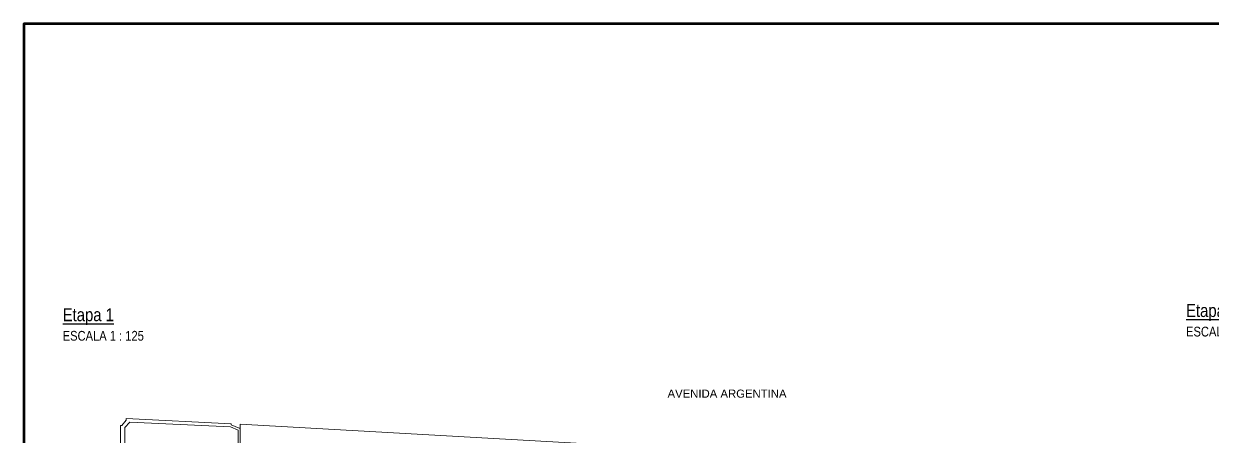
# Model space of a CAD drawing. Header units: millimetres. Extents: x -11418 to -10492, y 10656 to 11360.
# Drawn here: x -10687.9 to -10578.1, y 11247.2 to 11285.3 of the extents above; entities that cross this region are included whole.
import ezdxf

# ---------------------------------------------------------------- set-up
doc = ezdxf.new("R2010")
doc.units = ezdxf.units.MM
doc.linetypes.add('CONTINUA', pattern=[0])
doc.layers.get('0').update_dxf_attribs({"lineweight": 0})
doc.layers.add('0_ cubierta', color=7, linetype='Continuous', lineweight=13)
doc.layers.add('TEXTO', color=6, linetype='Continuous')
doc.styles.add('PATO', font='romans.shx', dxfattribs={"height": 0.22})
doc.styles.get("Standard").update_dxf_attribs({"font": 'romans.shx'})

msp = doc.modelspace()

# ---------------------------------------------------------------- linework, layer by layer
at = {"color": 251, "linetype": 'CONTINUA', "lineweight": 50, "ltscale": 1.8, "flags": 128}
msp.add_lwpolyline([(-10687.871, 11171.972), (-10499.007, 11171.972, 0.4142136), (-10491.562, 11179.416), (-10491.562, 11285.285), (-10687.871, 11285.285)], format="xyb", close=True, dxfattribs=at)
at = {"layer": '0_ cubierta'}
for p, q in [((-10678.398, 11248.602), (-10678.818, 11248.111)), ((-10678.398, 11248.602), (-10678.398, 11248.747)), ((-10668.681, 11248.269), (-10678.398, 11248.747)), ((-10678.818, 11248.111), (-10678.918, 11248.111)), ((-10678.918, 11241.853), (-10678.918, 11248.111)), ((-10678.073, 11248.43), (-10678.518, 11247.911)), ((-10678.518, 11242.091), (-10678.518, 11247.911)), ((-10668.764, 11247.973), (-10678.073, 11248.43)), ((-10668.764, 11247.974), (-10668.764, 11247.974)), ((-10668.764, 11247.974), (-10668.764, 11247.974)), ((-10668.764, 11247.973), (-10668.744, 11247.973)), ((-10668.744, 11247.973), (-10668.058, 11247.671)), ((-10668.681, 11248.269), (-10668.681, 11248.166)), ((-10668.681, 11248.166), (-10667.968, 11247.852)), ((-10668.058, 11241.552), (-10668.058, 11247.671)), ((-10667.858, 11247.852), (-10667.968, 11247.852)), ((-10667.858, 11241.236), (-10667.858, 11248.222)), ((-10667.858, 11248.222), (-10632.425, 11246.221))]:
    msp.add_line(p, q, dxfattribs=at)

# ---------------------------------------------------------------- texts
at = {"insert": (-10628.352, 11251.432), "char_height": 0.75, "width": 15.83399, "attachment_point": 1, "style": 'PATO'}
msp.add_mtext('{\\fSwis721 Lt BT|b0|i0|c0|p34;AVENIDA ARGENTINA}', dxfattribs=at)
at = {"layer": 'TEXTO', "char_height": 1.2, "attachment_point": 1, "line_spacing_factor": 1.05}
for s, insert in [('{\\fArial Narrow|b0|i0|c0|p34;\\L\\C1;Etapa 1\\P\\H0.75x;\\lESCALA 1 : 125}', (-10684.272, 11258.96)), ('{\\fArial Narrow|b0|i0|c0|p34;\\L\\C1;Etapa  2\\P\\H0.75x;\\lESCALA 1 : 125}', (-10580.418, 11259.349))]:
    msp.add_mtext_dynamic_manual_height_columns(s, width=5858.03294, gutter_width=3750, heights=[68.533], dxfattribs=dict(at, insert=insert))

doc.saveas('drawing.dxf')
